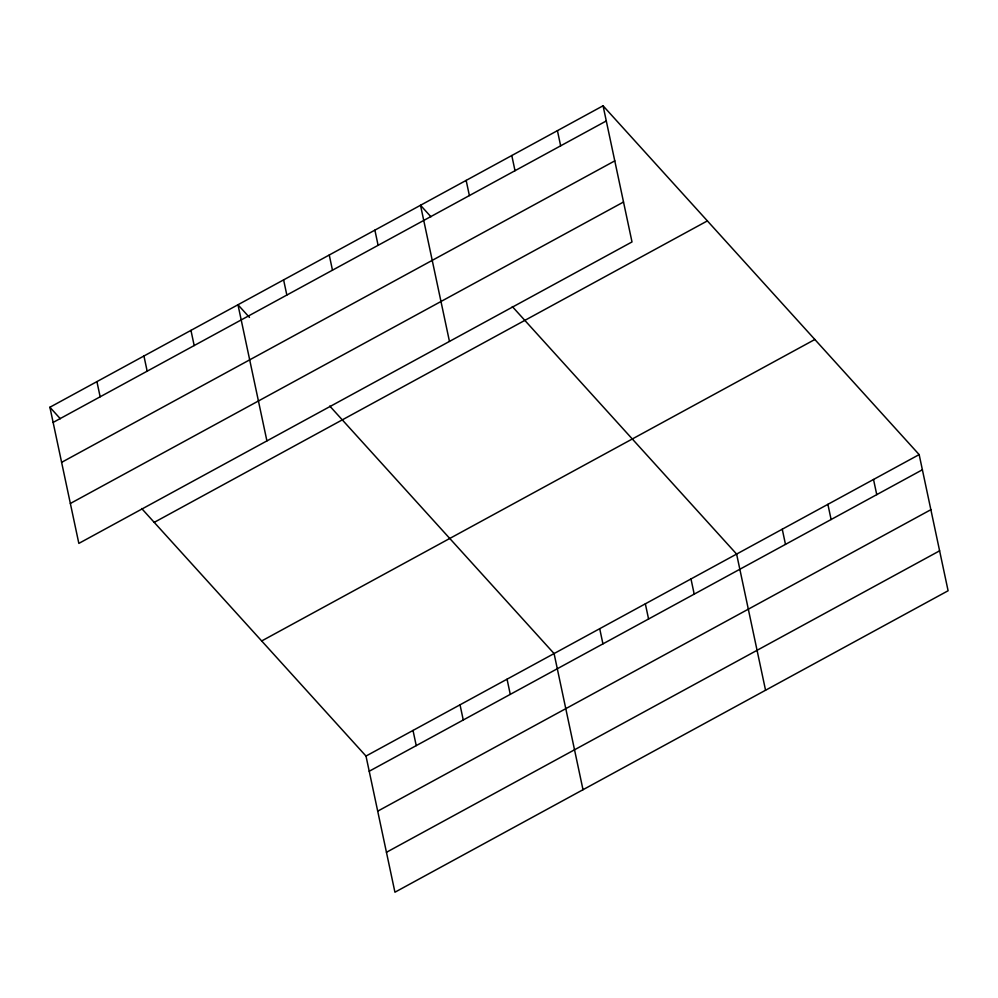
<?xml version="1.0" encoding="UTF-8"?>
<svg xmlns="http://www.w3.org/2000/svg" width="998" height="998" viewBox="0 0 998 998"><rect width="100%" height="100%" fill="white"/><g stroke="black" fill="none" stroke-linecap="round" stroke-linejoin="round"><path stroke-width="1.5" d="M603.066 105.788L632.008 241.94L78.842 543.399L49.9 407.246L603.066 105.788L919.158 454.601L948.1 590.754L394.934 892.212L365.992 756.06L141.691 508.543M53.131 422.428L606.285 120.958M61.614 462.348L614.78 160.878M70.359 503.479L623.513 202.02M154.216 522.366L707.382 220.895M261.688 640.953L814.855 339.495M365.992 756.06L919.158 454.601M369.223 771.242L922.389 469.771M377.706 811.162L930.872 509.691M386.451 852.292L939.617 550.821M430.949 216.778L420.52 205.276L449.462 341.416M512.311 306.561L736.611 554.077L765.553 690.229M249.45 317.414L237.973 304.752L266.915 440.904M329.764 406.049L554.077 653.565L583.007 789.717M49.9 407.246L60.329 418.761M873.524 479.477L876.755 494.646M827.891 504.339L831.109 519.521M782.257 529.214L785.476 544.384M690.978 578.952L694.209 594.122M557.433 130.663L560.651 145.833M645.344 603.827L648.575 618.997M511.787 155.526L515.018 170.708M599.711 628.69L602.929 643.872M466.153 180.401L469.384 195.571M507.059 679.189L510.277 694.371M374.886 230.139L378.105 245.321M460.028 704.813L463.259 719.995M329.253 255.014L332.471 270.184M413.01 730.436L416.241 745.618M283.607 279.889L286.838 295.059M190.955 330.375L194.186 345.558M143.937 355.999L147.168 371.181M96.918 381.623L100.149 396.805"/></g></svg>
